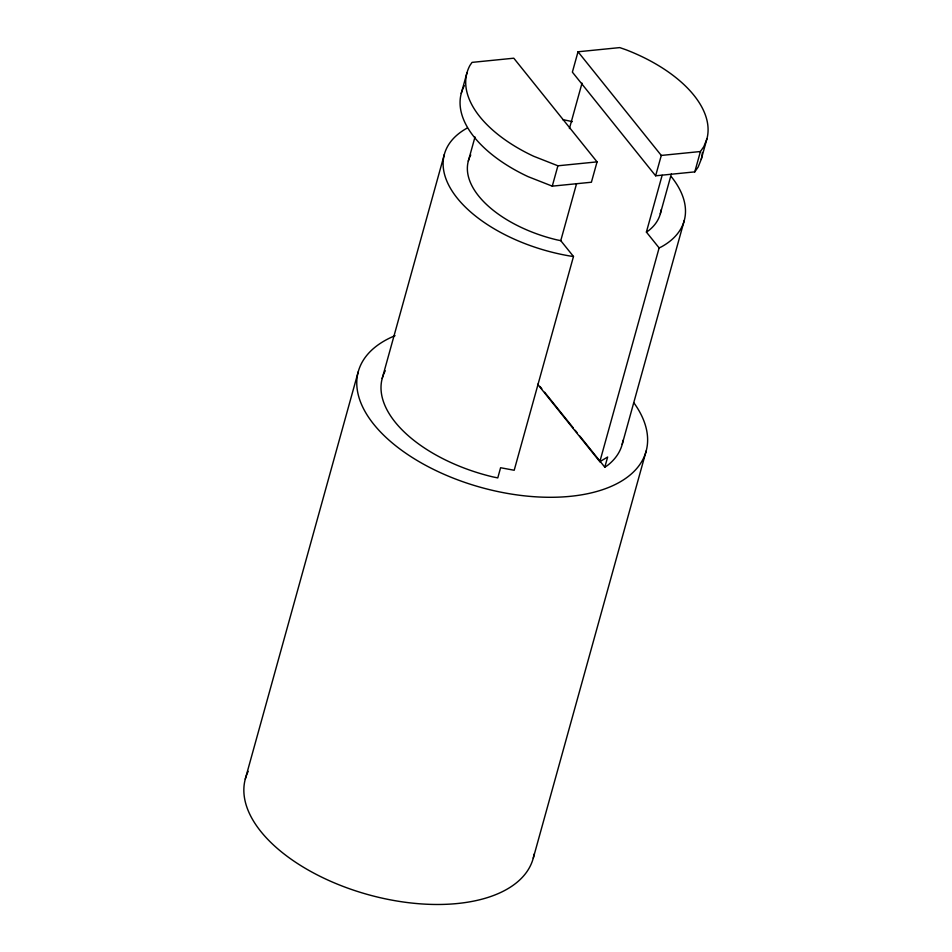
<?xml version="1.0" encoding="UTF-8"?>
<svg xmlns="http://www.w3.org/2000/svg" width="952" height="952" viewBox="0 0 952 952"><rect width="100%" height="100%" fill="white"/><g stroke="black" fill="none" stroke-linecap="round" stroke-linejoin="round"><path stroke-width="1.43" d="M245.271 779.105L358.19 371.911M382.192 378.491L444.31 154.533M461.244 93.451L466.885 73.102M468.301 161.126L475 136.969M578.019 51.777L572.378 72.138L655.63 175.799L694.782 171.884L698.173 167.005L701.243 159.305L706.896 138.944A124.438 65.759 15.5 0 0 626.023 49.778L619.764 47.6L578.019 51.777L661.283 155.438L655.63 175.799M552.267 186.152L557.908 165.791L597.059 161.876L591.406 182.237L552.267 186.152L528.051 176.632A124.438 65.759 15.5 0 1 464.314 85.751M569.415 128.579L582.029 83.133M385.262 370.792A124.438 65.759 15.5 0 0 492.815 476.892L497.777 477.904L500.597 467.729L514.199 470.264L573.485 256.481L560.764 240.654L576.519 183.831M537.618 384.239L599.831 461.696L659.117 247.913L646.396 232.074L662.152 175.263M660.307 213.795L671.338 174.026M579.804 436.052L604.817 467.194L607.638 457.019L599.831 461.696M694.782 171.884L700.422 151.523L703.826 146.644L706.896 138.944M622.192 444.334L684.309 220.376M533.275 858.121L646.194 450.927M646.396 232.074L648.574 230.658A99.544 52.61 15.5 0 0 661.057 209.892M604.817 467.194L607.531 465.421A124.438 65.759 15.5 0 0 623.024 440.288M659.117 247.913L661.295 246.913A124.438 65.759 15.5 0 0 671.35 176.751M661.283 155.438L700.422 151.523M573.485 256.481L570.141 256.04A124.438 65.759 15.5 0 1 457.257 198.171A124.438 65.759 15.5 0 1 467.313 127.996M560.764 240.654L556.801 239.845A99.544 52.61 15.5 0 1 470.764 154.962M557.908 165.791L533.691 156.271A124.438 65.759 15.5 0 1 469.955 65.391L472.049 62.38L513.794 58.203L597.059 161.876M539.962 386.452L541.819 388.761M544.603 392.224L573.318 427.972M575.175 430.28L577.019 432.589M562.608 119.619A124.438 65.759 15.5 0 1 572.307 121.654M702.362 152.475A124.438 65.759 15.5 0 1 701.243 159.305M534.131 854.075A149.321 78.909 15.5 0 1 365.175 893.797A149.321 78.909 15.5 0 1 248.186 771.358M634.044 403.029A149.321 78.909 15.5 0 1 580.256 495.052A149.321 78.909 15.5 0 1 390.725 441.645A149.321 78.909 15.5 0 1 395.044 335.675"/></g></svg>
